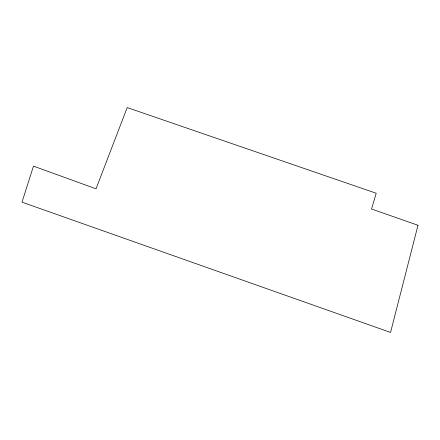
<?xml version="1.0" encoding="UTF-8"?>
<svg xmlns="http://www.w3.org/2000/svg" width="440" height="440" viewBox="0 0 440 440"><rect width="100%" height="100%" fill="white"/><g stroke="black" fill="none" stroke-linecap="round" stroke-linejoin="round"><path stroke-width="0.66" d="M418 225.269L390.55 332.431L22 202.169L33.479 166.122L96.025 188.821L127.188 107.569L376.195 193.243L371.547 209.011L418 225.269"/></g></svg>
